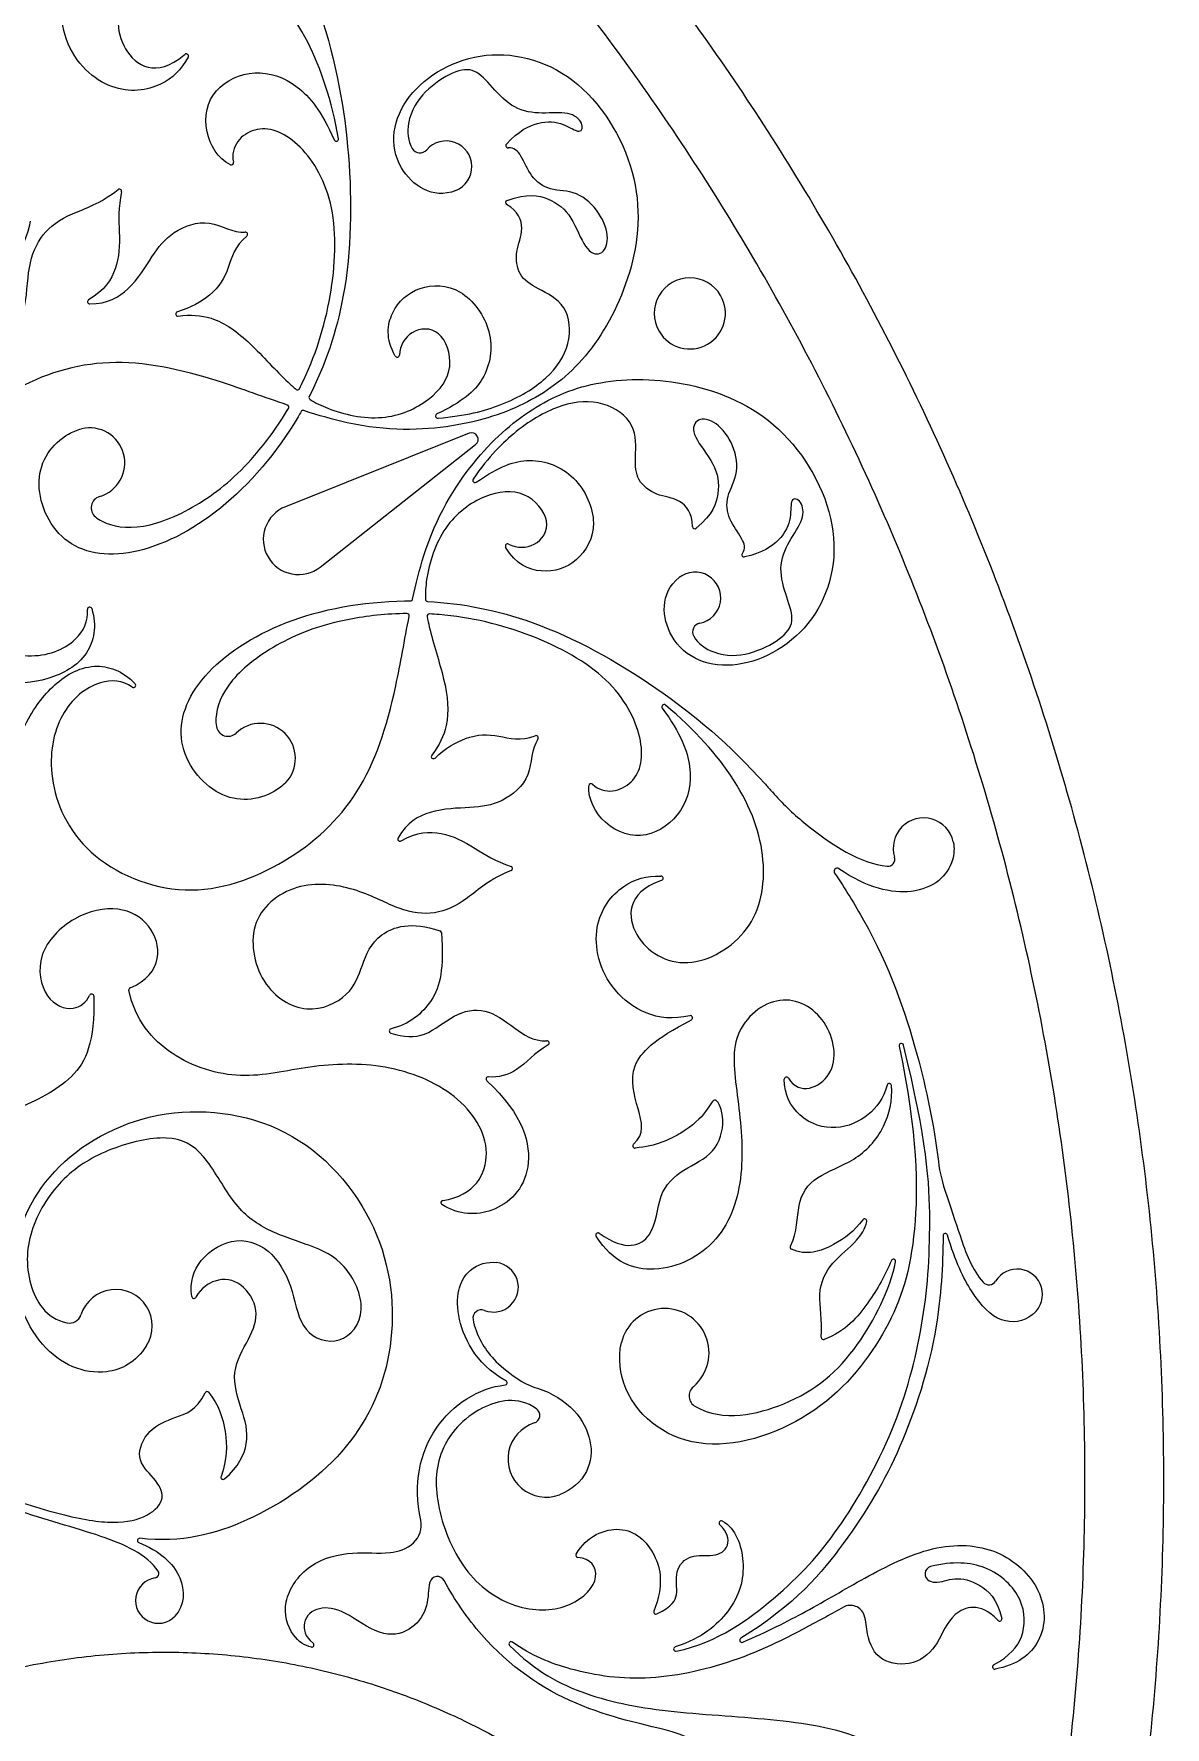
# Model space of a CAD drawing. Header units: millimetres. Extents: x -117 to 117, y -117 to 117.
# Drawn here: x 63.8 to 116.8, y -11.6 to 67.7 of the extents above; entities that cross this region are included whole.
import ezdxf

# ---------------------------------------------------------------- set-up
doc = ezdxf.new("R2010")
doc.units = ezdxf.units.MM
doc.header["$MEASUREMENT"] = 0
doc.layers.add('Layer 03', color=5, linetype='Continuous')

msp = doc.modelspace()

# ---------------------------------------------------------------- linework, layer by layer
at = {"layer": 'Layer 03'}
for p, q in [((70.835, 66.658), (70.878, 66.694)), ((84.185, 48.959), (75.588, 45.523)), ((77.218, 42.7), (84.493, 48.427)), ((93.198, 28.035), (93.145, 28.016)), ((95.929, -2.131), (95.921, -2.123)), ((108.942, -6.604), (108.927, -6.588))]:
    msp.add_line(p, q, dxfattribs=at)
for centre, radius, start, end in [((70.945, 66.614), 0.104, 331.12594, 129.95063), ((77.971, 62.729), 0.104, 204.0077, 10.10903), ((83.11, 61.438), 1.205, 291.9199, 138.98246), ((81.882, 62.506), 0.423, 211.89441, 318.98246), ((86.006, 62.418), 0.104, 137.36352, 279.31388), ((73.055, 61.619), 0.104, 244.05737, 13.09678), ((67.819, 60.286), 0.104, 347.44539, 128.83546), ((85.995, 59.759), 0.104, 109.6749, 239.98237), ((73.716, 58.27), 0.104, 308.82426, 95.05101), ((94.519, 54.571), 1.665, 30, 210), ((66.428, 55.121), 0.104, 119.76042, 269.8568), ((94.519, 54.571), 1.665, 210, 30), ((70.556, 54.547), 0.104, 105.26612, 278.20402), ((80.819, 52.627), 0.104, 209.55492, 356.55957), ((76.151, 51.094), 0.104, 230.31301, 332.97957), ((75.645, 50.18), 0.104, 329.11242, 71.08648), ((76.414, 49.923), 0.104, 72.04029, 150.309), ((76.795, 50.63), 0.104, 153.00037, 238.53282), ((66.43, 47.572), 1.639, 286.29634, 103.55951), ((82.721, 49.768), 0.104, 115.42241, 274.86954), ((84.3, 48.671), 0.311, 30, 111.79027), ((84.3, 48.671), 0.311, 308.20973, 30), ((84.461, 46.755), 0.104, 145.13046, 304.57759), ((67.044, 45.471), 0.551, 106.29857, 230.48043), ((76.199, 43.994), 1.646, 111.79027, 210), ((94.75, 44.595), 0.104, 180.01763, 310.3251), ((85.986, 43.678), 0.104, 63.44043, 210.44508), ((76.199, 43.994), 1.646, 210, 308.20973), ((97.058, 43.274), 0.104, 140.68612, 282.63648), ((94.762, 41.257), 1.205, 281.01754, 128.0801), ((66.423, 40.723), 0.104, 17.10487, 186.54275), ((81.279, 40.42), 0.104, 348.91352, 90.88758), ((81.441, 41.215), 0.104, 269.691, 347.95971), ((82.245, 41.192), 0.104, 181.46718, 266.99963), ((82.325, 40.401), 0.104, 87.02043, 189.68699), ((95.073, 39.659), 0.423, 101.01754, 208.10559), ((68.479, 37.162), 0.104, 233.45725, 42.89513), ((93.31, 36.16), 0.104, 49.89097, 215.9923), ((72.901, 35.327), 0.551, 189.51957, 313.70143), ((74.414, 33.744), 1.639, 316.44049, 133.70366), ((87.321, 34.705), 0.104, 324.94899, 111.17574), ((82.518, 33.83), 0.104, 141.79598, 314.73388), ((89.892, 32.458), 0.104, 46.90322, 175.94263), ((107.66, 40.296), 12.334, 221.20691, 230.76071), ((105.459, 29.541), 1.42, 11.98041, 197.24015), ((80.95, 29.968), 0.104, 150.1432, 300.23958), ((86.119, 28.59), 0.104, 291.16454, 72.55461), ((101.413, 28.459), 0.144, 55.49525, 213.89709), ((103.787, 29.022), 0.33, 264.08578, 17.24015), ((93.162, 28.133), 0.104, 290.04937, 88.87406), ((82.784, 25.58), 0.104, 3.78875, 71.212), ((68.36, 22.913), 0.104, 111.38392, 191.8203), ((66.516, 22.607), 0.108, 1.30449, 155.91271), ((94.541, 21.6), 0.104, 297.5221, 103.71599), ((80.553, 20.987), 0.104, 102.77957, 250.79527), ((87.83, 20.421), 0.104, 300.37036, 92.44394), ((104.415, 20.302), 0.104, 13.98715, 191.88471), ((85.083, 18.732), 0.104, 83.74681, 227.62051), ((99.04, 18.724), 0.104, 31.06049, 179.34417), ((103.849, 18.422), 0.104, 5.04317, 165.30942), ((91.952, 15.61), 0.104, 130.39737, 275.29722), ((113.123, 15.726), 7.021, 186.89338, 199.73179), ((82.967, 12.948), 0.104, 98.8336, 238.68173), ((102.7, 12.087), 0.104, 346.05274, 142.96103), ((90.215, 11.434), 0.104, 54.52235, 213), ((106.473, 11.405), 0.104, 16.64647, 180.17532), ((99.315, 10.871), 0.104, 151.6509, 244.01048), ((104.049, 10.201), 0.104, 348.33371, 157.09996), ((85.328, 8.992), 1.163, 248.64957, 82.95024), ((109.841, 8.654), 1.187, 311.01446, 148.23029), ((67.645, 7.175), 1.711, 327.78471, 162.01574), ((108.52, 9.473), 0.368, 222.45427, 328.2303), ((71.303, 8.575), 0.104, 188.4896, 329.27146), ((84.761, 7.54), 0.396, 68.64957, 189.37065), ((93.338, 5.921), 2.078, 310.37995, 166.61648), ((65.48, 7.878), 0.565, 258.0734, 342.01619), ((100.774, 6.643), 0.104, 175.67882, 291.41357), ((71.923, 4.003), 0.104, 39.01053, 153.14104), ((85.86, 4.52), 0.103, 275.92414, 60.89127), ((88.441, 7.669), 3.565, 235.4232, 252.89387), ((95.053, 3.904), 0.569, 130.37995, 241.10851), ((87.117, 2.998), 0.378, 288.00963, 55.07321), ((87.784, 0.947), 1.78, 108.00964, 290.73095), ((72.671, 0.102), 0.104, 159.95176, 310.13566), ((80.83, -2.146), 1.115, 312.34643, 12.03341), ((95.991, -2.046), 0.104, 62.05949, 227.74467), ((68.764, -2.862), 0.104, 83.35876, 247.93241), ((89.284, -3.554), 0.104, 149.92308, 267.39584), ((69.638, -5.67), 1.067, 97.91419, 315.78794), ((69.463, -4.41), 0.204, 277.91373, 33.79151), ((82.697, -4.908), 0.362, 28.56428, 165.46217), ((105.878, -4.426), 0.353, 104.51158, 244.15208), ((92.931, -6.206), 0.104, 158.78507, 297.20952), ((102.035, -6.578), 0.68, 19.40394, 119.07601), ((109.018, -6.533), 0.104, 223.46521, 13.70999), ((76.818, -7.746), 0.104, 260.75597, 52.425), ((86.152, -7.698), 0.104, 54.14461, 224.89842), ((93.863, -7.943), 0.104, 108.02997, 282.20518), ((96.954, -7.525), 0.104, 121.54351, 293.35509), ((108.789, -8.775), 0.104, 119.52924, 279.51993)]:
    msp.add_arc(centre, radius, start, end, dxfattribs=at)
for points, knots in [([(-94.799, 68.064), (-26.735, 162.863), (68.064, 94.799), (162.863, 26.735), (94.799, -68.064), (26.735, -162.863), (-68.064, -94.799), (-162.863, -26.735), (-94.799, 68.064)], [0, 0, 0, 131.690545, 131.690545, 263.38109, 263.38109, 395.071635, 395.071635, 526.762179, 526.762179, 526.762179]), ([(-91.803, 65.913), (-25.89, 157.716), (65.913, 91.803), (157.716, 25.89), (91.803, -65.913), (25.89, -157.716), (-65.913, -91.803), (-157.716, -25.89), (-91.803, 65.913)], [0, 0, 0, 131.690545, 131.690545, 263.38109, 263.38109, 395.071635, 395.071635, 526.762179, 526.762179, 526.762179]), ([(53.777, -68.323), (81.733, -84.463), (97.873, -56.507), (114.014, -28.551), (86.058, -12.411), (58.102, 3.729), (41.962, -24.227), (25.821, -52.182), (53.777, -68.323)], [0, 0, 0, 36.426154, 36.426154, 72.852309, 72.852309, 109.278463, 109.278463, 145.704617, 145.704617, 145.704617])]:
    msp.add_rational_spline(points, [1, 0.707106781187, 1, 0.707106781187, 1, 0.707106781187, 1, 0.707106781187, 1], degree=2, knots=knots, dxfattribs=at)
for points, knots in [([(78.074, 62.747), (77.76, 64.509), (76.696, 67.762), (74.186, 70.635), (70.911, 71.771), (67.604, 69.896), (67.637, 66.717), (69.527, 65.563), (70.835, 66.658)], [9110.111669, 9110.111669, 9110.111669, 9110.111669, 9112.6803, 9115.576137, 9118.471974, 9121.367811, 9124.263648, 9127.159485, 9127.159485, 9127.159485, 9127.159485]), ([(71.036, 66.564), (70.711, 65.974), (69.872, 65.121), (67.471, 64.749), (64.952, 66.963), (64.959, 69.859), (66.052, 71.003)], [9127.399448, 9127.399448, 9127.399448, 9127.399448, 9129.576713, 9131.981159, 9134.385605, 9136.636856, 9136.636856, 9136.636856, 9136.636856]), ([(77.051, 69.115), (77.104, 68.958), (77.952, 66.406), (78.743, 62.035), (78.652, 55.644), (77.44, 52.125), (76.702, 50.677)], [9544.298266, 9544.298266, 9544.298266, 9544.298266, 9544.568717, 9548.721239, 9552.873762, 9556.273061, 9556.273061, 9556.273061, 9556.273061]), ([(83.56, 60.32), (82.47, 59.881), (80.231, 61.483), (80.84, 64.961), (84.864, 67.259), (89.577, 65.895), (92.486, 60.835), (91.855, 56.035), (89.714, 52.296), (87.056, 50.294), (83.609, 49.136), (79.79, 49.023), (77.139, 49.798), (76.446, 50.022)], [8061.453047, 8061.453047, 8061.453047, 8061.453047, 8063.988449, 8067.324776, 8070.661102, 8073.997429, 8077.333756, 8080.670083, 8084.00641, 8087.342737, 8090.679064, 8094.01539, 8095.170845, 8095.170845, 8095.170845, 8095.170845]), ([(73.01, 61.525), (72.432, 61.806), (71.611, 63.208), (72.105, 65.181), (74.147, 66.085), (76.148, 65.436), (77.269, 64.048), (77.876, 62.686)], [9100.733045, 9100.733045, 9100.733045, 9100.733045, 9102.356701, 9104.276385, 9106.19607, 9108.115754, 9109.894243, 9109.894243, 9109.894243, 9109.894243]), ([(85.929, 62.489), (86.505, 63.114), (87.561, 63.64), (88.645, 63.475), (89.435, 62.907), (89.58, 63.481), (88.891, 64.05), (87.613, 63.889), (86.269, 64.077), (85.232, 65.181), (84.483, 66.067), (83.485, 65.944), (82.06, 65.008), (81.276, 63.807), (81.303, 62.637), (81.524, 62.283)], [9600.250294, 9600.250294, 9600.250294, 9600.250294, 9601.080652, 9602.079094, 9603.077535, 9604.075977, 9605.074418, 9606.072859, 9607.071301, 9608.069742, 9609.068184, 9610.066625, 9611.065066, 9612.063508, 9612.669834, 9612.669834, 9612.669834, 9612.669834]), ([(76.244, 51.047), (76.312, 51.181), (77.029, 52.64), (77.929, 55.66), (78.002, 59.983), (76.212, 62.799), (74.104, 63.59), (72.984, 62.387), (73.157, 61.643)], [9089.020751, 9089.020751, 9089.020751, 9089.020751, 9089.25359, 9091.530714, 9093.807839, 9096.084963, 9098.362088, 9100.564132, 9100.564132, 9100.564132, 9100.564132]), ([(85.96, 59.857), (86.921, 60.2), (88.03, 59.983), (89.029, 59.172), (89.601, 57.472), (90.377, 57.207), (90.806, 58.007), (90.362, 59.301), (89.242, 60.346), (87.925, 60.281), (87.05, 60.934), (86.666, 61.951), (86.287, 62.358), (86.022, 62.315)], [9589.6586, 9589.6586, 9589.6586, 9589.6586, 9590.514219, 9591.48297, 9592.451721, 9593.420471, 9594.389222, 9595.357973, 9596.326724, 9597.295475, 9598.264225, 9599.232976, 9600.064481, 9600.064481, 9600.064481, 9600.064481]), ([(63.647, 58.883), (63.373, 57.499), (62.059, 56.28), (60.388, 56.546), (58.961, 56.84), (57.04, 55.547), (57.076, 52.851), (59.642, 50.666), (62.473, 51.968), (63.496, 54.669), (63.498, 56.808), (64.138, 58.344), (65.437, 59.258), (66.924, 59.699), (67.754, 60.367)], [9046.57749, 9046.57749, 9046.57749, 9046.57749, 9048.348513, 9050.148483, 9051.948453, 9053.748423, 9055.548393, 9057.348363, 9059.148333, 9060.948304, 9062.748274, 9064.548244, 9066.348214, 9068.049488, 9068.049488, 9068.049488, 9068.049488]), ([(67.921, 60.263), (67.755, 59.518), (67.844, 58.196), (67.791, 56.702), (67.125, 55.639), (66.376, 55.211)], [9068.234567, 9068.234567, 9068.234567, 9068.234567, 9069.516165, 9071.073739, 9072.500027, 9072.500027, 9072.500027, 9072.500027]), ([(82.73, 49.664), (84.022, 49.774), (85.921, 50.271), (87.951, 51.488), (89.014, 53.113), (88.84, 55.035), (87.322, 55.746), (86.48, 56.302), (86.304, 57.493), (86.815, 58.47), (86.494, 59.35), (85.943, 59.668)], [9577.479176, 9577.479176, 9577.479176, 9577.479176, 9578.665598, 9580.02994, 9581.394283, 9582.758625, 9584.122967, 9585.48731, 9586.851652, 9588.215994, 9589.488027, 9589.488027, 9589.488027, 9589.488027]), ([(66.428, 55.016), (67.278, 55.014), (68.435, 55.722), (69.358, 57.307), (70.221, 58.423), (72.039, 59.104), (73.143, 58.324), (73.707, 58.374)], [9072.696502, 9072.696502, 9072.696502, 9072.696502, 9073.901565, 9075.360155, 9076.818746, 9078.277336, 9079.670309, 9079.670309, 9079.670309, 9079.670309]), ([(73.782, 58.188), (73.214, 57.731), (72.929, 56.577), (72.323, 55.498), (71.155, 54.819), (70.529, 54.648)], [9079.86172, 9079.86172, 9079.86172, 9079.86172, 9081.266011, 9082.820339, 9084.038683, 9084.038683, 9084.038683, 9084.038683]), ([(80.728, 52.575), (80.265, 53.392), (80.463, 54.799), (81.77, 55.927), (83.847, 55.931), (85.442, 53.75), (85.061, 51.411), (83.859, 50.424), (82.677, 49.862)], [9566.555075, 9566.555075, 9566.555075, 9566.555075, 9568.19186, 9570.030173, 9571.868485, 9573.706797, 9575.545109, 9577.27046, 9577.27046, 9577.27046, 9577.27046]), ([(70.571, 54.444), (71.143, 54.526), (72.337, 54.435), (73.928, 53.283), (75.268, 51.734), (75.959, 51.118), (76.084, 51.014)], [9084.265058, 9084.265058, 9084.265058, 9084.265058, 9085.391388, 9086.967002, 9088.542616, 9088.886361, 9088.886361, 9088.886361, 9088.886361]), ([(76.741, 50.541), (76.995, 50.386), (77.927, 49.92), (80.193, 49.425), (82.481, 50.462), (83.578, 52.031), (82.882, 53.951), (81.431, 53.862), (80.95, 53.077), (80.923, 52.621)], [9556.385023, 9556.385023, 9556.385023, 9556.385023, 9557.032153, 9558.607767, 9560.183381, 9561.758995, 9563.334609, 9564.910222, 9566.362647, 9566.362647, 9566.362647, 9566.362647]), ([(75.678, 50.279), (74.618, 50.642), (71.521, 51.791), (67.259, 52.678), (62.726, 51.243), (58.795, 47.946), (58.14, 42.557), (60.68, 39.223), (63.634, 38.238), (65.772, 39.013), (66.382, 40.164), (66.319, 40.712)], [8130.761702, 8130.761702, 8130.761702, 8130.761702, 8132.517561, 8135.853888, 8139.190214, 8142.526541, 8145.862868, 8149.199195, 8152.535521, 8155.871848, 8158.226821, 8158.226821, 8158.226821, 8158.226821]), ([(81.544, 41.193), (81.695, 41.905), (82.351, 44.589), (84.358, 47.84), (87.084, 50.246), (90.147, 51.546), (94.455, 51.531), (98.928, 49.677), (101.855, 44.629), (100.68, 39.865), (96.678, 37.529), (93.361, 38.74), (93.094, 41.48), (94.019, 42.205)], [8257.668087, 8257.668087, 8257.668087, 8257.668087, 8258.823541, 8262.159868, 8265.496194, 8268.832521, 8272.168848, 8275.505175, 8278.841502, 8282.177829, 8285.514155, 8288.850482, 8291.385884, 8291.385884, 8291.385884, 8291.385884]), ([(76.323, 49.975), (76.278, 49.894), (75.241, 48.111), (72.629, 45.067), (68.321, 42.963), (64.932, 43.549), (63.556, 46.891), (64.782, 48.665), (65.83, 49.113), (66.046, 49.165)], [8095.273298, 8095.273298, 8095.273298, 8095.273298, 8095.467779, 8099.620302, 8103.772824, 8107.925347, 8112.077869, 8116.230392, 8117.228757, 8117.228757, 8117.228757, 8117.228757]), ([(66.693, 45.045), (66.786, 44.969), (67.309, 44.627), (68.817, 44.364), (71.602, 45.533), (73.86, 47.412), (75.244, 49.307), (75.734, 50.126)], [8121.728724, 8121.728724, 8121.728724, 8121.728724, 8122.29831, 8124.575434, 8126.852559, 8129.129683, 8130.628218, 8130.628218, 8130.628218, 8130.628218]), ([(94.646, 44.595), (94.645, 45.232), (94.044, 45.949), (92.943, 45.995), (91.999, 46.743), (91.938, 47.75), (92.082, 49.42), (90.504, 50.532), (88.565, 50.424), (86.497, 49.274), (85.116, 47.878), (84.375, 46.814)], [8318.263423, 8318.263423, 8318.263423, 8318.263423, 8319.535456, 8320.899798, 8322.264141, 8323.628483, 8324.992826, 8326.357168, 8327.721511, 8329.085853, 8330.272275, 8330.272275, 8330.272275, 8330.272275]), ([(96.977, 43.34), (97.147, 43.547), (96.984, 44.079), (96.295, 44.921), (96.168, 46.005), (96.882, 47.112), (96.537, 48.605), (95.639, 49.637), (94.731, 49.665), (94.572, 48.861), (95.759, 47.515), (95.961, 46.245), (95.595, 45.175), (94.818, 44.515)], [8307.68697, 8307.68697, 8307.68697, 8307.68697, 8308.518474, 8309.487225, 8310.455976, 8311.424727, 8312.393478, 8313.362228, 8314.330979, 8315.29973, 8316.268481, 8317.237232, 8318.092851, 8318.092851, 8318.092851, 8318.092851]), ([(84.52, 46.669), (85.598, 47.412), (87.053, 47.96), (89.27, 47.12), (90.361, 44.648), (89.319, 42.851), (87.689, 42.283), (86.371, 42.816), (85.896, 43.625)], [8330.480991, 8330.480991, 8330.480991, 8330.480991, 8332.206342, 8334.044654, 8335.882966, 8337.721278, 8339.55959, 8341.196375, 8341.196375, 8341.196375, 8341.196375]), ([(86.032, 43.771), (86.441, 43.567), (87.362, 43.59), (88.164, 44.803), (86.849, 46.365), (84.942, 46.2), (82.899, 44.737), (82.195, 42.527), (82.133, 41.487), (82.14, 41.189)], [8341.388804, 8341.388804, 8341.388804, 8341.388804, 8342.841229, 8344.416842, 8345.992456, 8347.56807, 8349.143684, 8350.719298, 8351.366428, 8351.366428, 8351.366428, 8351.366428]), ([(94.7, 39.46), (94.897, 39.092), (95.896, 38.483), (97.328, 38.562), (98.851, 39.329), (99.458, 40.131), (99.064, 41.222), (98.627, 42.673), (99.136, 43.93), (99.914, 44.957), (99.766, 45.838), (99.197, 46), (99.294, 45.031), (98.894, 44.011), (97.911, 43.358), (97.081, 43.172)], [8295.081617, 8295.081617, 8295.081617, 8295.081617, 8295.687943, 8296.686384, 8297.684826, 8298.683267, 8299.681709, 8300.68015, 8301.678592, 8302.677033, 8303.675474, 8304.673916, 8305.672357, 8306.670799, 8307.501157, 8307.501157, 8307.501157, 8307.501157]), ([(66.523, 40.754), (66.774, 39.938), (66.437, 38.353), (64.485, 37.334), (62.312, 37.147), (58.889, 37.715), (55.437, 38.158), (52.747, 36.96), (51.869, 34.734), (54.104, 32.831), (56.711, 33.152), (58.913, 34.157)], [8158.448615, 8158.448615, 8158.448615, 8158.448615, 8160.124349, 8162.140222, 8164.156094, 8166.171967, 8168.18784, 8170.203713, 8172.219586, 8174.235459, 8176.251331, 8176.251331, 8176.251331, 8176.251331]), ([(75.601, 32.614), (75.448, 32.454), (74.537, 31.77), (72.387, 31.596), (70.181, 34.458), (71.368, 37.686), (75.344, 40.365), (79.286, 41.105), (81.349, 41.111), (81.441, 41.111)], [8235.610174, 8235.610174, 8235.610174, 8235.610174, 8236.60854, 8240.761062, 8244.913585, 8249.066107, 8253.21863, 8257.371153, 8257.565634, 8257.565634, 8257.565634, 8257.565634]), ([(81.278, 40.525), (80.323, 40.51), (77.99, 40.258), (75.234, 39.243), (72.829, 37.415), (72.303, 35.978), (72.337, 35.354), (72.357, 35.235)], [8222.210713, 8222.210713, 8222.210713, 8222.210713, 8223.709248, 8225.986373, 8228.263497, 8230.540622, 8231.110208, 8231.110208, 8231.110208, 8231.110208]), ([(82.239, 41.088), (83.862, 41.002), (87.515, 40.292), (93.095, 37.176), (96.485, 34.306), (98.271, 32.295), (98.381, 32.17)], [8351.47839, 8351.47839, 8351.47839, 8351.47839, 8354.877689, 8359.030211, 8363.182734, 8363.453185, 8363.453185, 8363.453185, 8363.453185]), ([(89.963, 32.534), (90.52, 32.013), (92.122, 32.381), (92.492, 34.601), (90.948, 37.56), (87.168, 39.658), (84.103, 40.389), (82.48, 40.498), (82.33, 40.506)], [8807.187318, 8807.187318, 8807.187318, 8807.187318, 8809.389363, 8811.666487, 8813.943612, 8816.220737, 8818.497861, 8818.7307, 8818.7307, 8818.7307, 8818.7307]), ([(68.417, 37.078), (67.974, 37.407), (66.672, 37.454), (64.932, 35.989), (64.308, 32.939), (65.925, 29.072), (70.92, 26.945), (75.741, 28.701), (79.25, 31.909), (80.613, 36.043), (81.166, 39.3), (81.382, 40.4)], [8194.61211, 8194.61211, 8194.61211, 8194.61211, 8196.967083, 8200.30341, 8203.639737, 8206.976063, 8210.31239, 8213.648717, 8216.985044, 8220.32137, 8222.077229, 8222.077229, 8222.077229, 8222.077229]), ([(82.222, 40.384), (82.249, 40.224), (82.437, 39.317), (83.108, 37.382), (83.311, 35.429), (82.793, 34.348), (82.436, 33.895)], [8818.86509, 8818.86509, 8818.86509, 8818.86509, 8819.208835, 8820.784449, 8822.360063, 8823.486393, 8823.486393, 8823.486393, 8823.486393]), ([(59.037, 33.942), (57.066, 32.537), (55.485, 30.44), (56.015, 27.553), (58.382, 27.2), (60.765, 28.93), (62.107, 32.142), (63.326, 35.391), (64.575, 37.178), (66.433, 38.359), (67.974, 37.859), (68.555, 37.233)], [8176.5876, 8176.5876, 8176.5876, 8176.5876, 8178.603473, 8180.619346, 8182.635219, 8184.651092, 8186.666964, 8188.682837, 8190.69871, 8192.714583, 8194.390316, 8194.390316, 8194.390316, 8194.390316]), ([(93.226, 36.099), (94.102, 34.893), (94.743, 33.228), (94.305, 31.171), (92.501, 29.854), (90.545, 30.413), (89.742, 31.825), (89.787, 32.465)], [8797.857208, 8797.857208, 8797.857208, 8797.857208, 8799.635697, 8801.555382, 8803.475066, 8805.394751, 8807.018406, 8807.018406, 8807.018406, 8807.018406]), ([(93.145, 28.016), (91.543, 27.431), (91.597, 25.216), (94.334, 23.599), (97.611, 25.525), (98.265, 28.93), (97.032, 32.54), (94.746, 35.088), (93.378, 36.24)], [8780.591966, 8780.591966, 8780.591966, 8780.591966, 8783.487803, 8786.38364, 8789.279477, 8792.175313, 8795.07115, 8797.639782, 8797.639782, 8797.639782, 8797.639782]), ([(82.591, 33.756), (83.052, 34.212), (84.224, 34.885), (85.462, 34.87), (86.604, 34.539), (87.283, 34.803)], [8823.712768, 8823.712768, 8823.712768, 8823.712768, 8824.931112, 8826.48544, 8827.889731, 8827.889731, 8827.889731, 8827.889731]), ([(87.407, 34.645), (87.081, 34.181), (87.205, 32.835), (85.707, 31.602), (84.308, 31.413), (82.475, 31.405), (81.283, 30.757), (80.859, 30.02)], [8828.081142, 8828.081142, 8828.081142, 8828.081142, 8829.474115, 8830.932705, 8832.391295, 8833.849886, 8835.054949, 8835.054949, 8835.054949, 8835.054949]), ([(81.002, 29.878), (81.747, 30.312), (83.002, 30.358), (84.321, 29.656), (85.422, 28.919), (86.15, 28.69)], [8835.251424, 8835.251424, 8835.251424, 8835.251424, 8836.677712, 8838.235286, 8839.516883, 8839.516883, 8839.516883, 8839.516883]), ([(106.848, 29.836), (106.911, 29.541), (106.825, 28.455), (105.351, 27.123), (102.819, 27.667), (101.494, 28.578)], [8372.052039, 8372.052039, 8372.052039, 8372.052039, 8373.058689, 8375.929339, 8378.371091, 8378.371091, 8378.371091, 8378.371091]), ([(86.156, 28.493), (85.162, 28.108), (84.038, 27.041), (82.597, 26.373), (80.946, 26.586), (79.093, 27.655), (76.242, 28.12), (73.699, 26.318), (74.308, 23.004), (76.625, 21.625), (78.705, 22.642), (79.165, 24.025), (79.77, 25.605), (81.482, 26.133), (82.817, 25.679)], [8839.701963, 8839.701963, 8839.701963, 8839.701963, 8841.403236, 8843.203206, 8845.003177, 8846.803147, 8848.603117, 8850.403087, 8852.203057, 8854.003028, 8855.802998, 8857.602968, 8859.402938, 8861.17396, 8861.17396, 8861.17396, 8861.17396]), ([(94.517, 21.701), (92.979, 21.326), (90.468, 22.769), (89.81, 26.057), (91.333, 27.951), (92.491, 28.251), (93.164, 28.237)], [8771.114595, 8771.114595, 8771.114595, 8771.114595, 8773.365846, 8775.770292, 8778.174738, 8780.352003, 8780.352003, 8780.352003, 8780.352003]), ([(101.293, 28.379), (101.788, 27.643), (103.627, 24.669), (105.172, 20.284), (105.946, 16.591), (106.153, 14.883)], [8378.656468, 8378.656468, 8378.656468, 8378.656468, 8380.039225, 8384.191748, 8387.554513, 8387.554513, 8387.554513, 8387.554513]), ([(68.322, 23.01), (69.119, 23.322), (69.868, 24.385), (69.329, 26.022), (67.863, 26.9), (65.653, 26.465), (63.816, 24.587), (64.298, 22.356), (65.668, 21.834), (66.277, 22.335), (66.418, 22.651)], [8901.636265, 8901.636265, 8901.636265, 8901.636265, 8903.016752, 8904.443551, 8905.870351, 8907.29715, 8908.723949, 8910.150749, 8911.577548, 8912.825191, 8912.825191, 8912.825191, 8912.825191]), ([(82.888, 25.587), (83, 23.89), (82.741, 22.413), (81.367, 21.279), (80.53, 21.089)], [8861.262217, 8861.262217, 8861.262217, 8861.262217, 8863.564752, 8865.576222, 8865.576222, 8865.576222, 8865.576222]), ([(66.624, 22.609), (66.673, 20.472), (65.855, 18.62), (62.903, 17.263), (60.556, 16.309), (59.41, 14.869), (59.648, 13.708), (60.149, 13.515)], [8913.034048, 8913.034048, 8913.034048, 8913.034048, 8915.025053, 8917.029628, 8919.034203, 8921.038778, 8922.715087, 8922.715087, 8922.715087, 8922.715087]), ([(82.951, 13.051), (84.45, 13.284), (85.583, 15.342), (83.749, 18.156), (80.292, 19.538), (76.648, 19.41), (73.547, 18.591), (70.135, 19.63), (68.547, 21.508), (68.258, 22.891)], [8882.801902, 8882.801902, 8882.801902, 8882.801902, 8885.426907, 8888.120168, 8890.813428, 8893.506689, 8896.19995, 8898.89321, 8901.530974, 8901.530974, 8901.530974, 8901.530974]), ([(99.13, 18.778), (99.638, 17.935), (101.622, 18.71), (101.113, 21.657), (98.745, 22.958), (96.278, 20.998), (96.794, 17.851), (97.143, 14.245), (96.094, 10.986), (93.027, 9.414), (90.941, 10.125), (90.128, 11.377)], [8731.622886, 8731.622886, 8731.622886, 8731.622886, 8733.902373, 8736.269498, 8738.636623, 8741.003748, 8743.370873, 8745.737998, 8748.105123, 8750.472248, 8752.515922, 8752.515922, 8752.515922, 8752.515922]), ([(80.519, 20.889), (81.116, 20.681), (82.214, 20.668), (83.447, 21.82), (84.956, 22.135), (86.19, 21.212), (87.177, 20.498), (87.826, 20.526)], [8865.769974, 8865.769974, 8865.769974, 8865.769974, 8866.95622, 8868.258331, 8869.560443, 8870.862554, 8871.947054, 8871.947054, 8871.947054, 8871.947054]), ([(91.885, 15.689), (92.431, 16.154), (92.099, 17.368), (91.512, 19.342), (92.851, 20.601), (94.59, 21.507)], [8765.074126, 8765.074126, 8765.074126, 8765.074126, 8766.94067, 8768.976369, 8770.897047, 8770.897047, 8770.897047, 8770.897047]), ([(87.883, 20.331), (87.22, 19.943), (86.605, 19.122), (85.565, 18.784), (85.094, 18.836)], [8872.146118, 8872.146118, 8872.146118, 8872.146118, 8873.519379, 8874.618791, 8874.618791, 8874.618791, 8874.618791]), ([(104.312, 20.28), (105.18, 16.158), (105.246, 11), (103.998, 7.079), (100.801, 2.907), (94.988, 0.83), (91.501, 3.245), (91.141, 5.661), (91.317, 6.402)], [8665.582251, 8665.582251, 8665.582251, 8665.582251, 8669.894486, 8674.411518, 8678.928549, 8683.445581, 8687.962612, 8689.987844, 8689.987844, 8689.987844, 8689.987844]), ([(93.885, -8.045), (95.864, -7.617), (98.972, -5.279), (101.428, -2.632), (104.219, 2.302), (105.529, 7.277), (105.86, 11.846), (105.626, 15.869), (104.516, 20.327)], [8640.807633, 8640.807633, 8640.807633, 8640.807633, 8644.414961, 8648.617213, 8652.819466, 8657.021718, 8661.223971, 8665.349383, 8665.349383, 8665.349383, 8665.349383]), ([(85.013, 18.655), (86.746, 17.073), (87.447, 14.223), (85.446, 12.322), (83.732, 12.36), (82.912, 12.859)], [8874.807121, 8874.807121, 8874.807121, 8874.807121, 8877.476306, 8880.215214, 8882.618841, 8882.618841, 8882.618841, 8882.618841]), ([(103.748, 18.449), (103.581, 17.812), (102.928, 16.963), (101.407, 16.252), (99.63, 16.766), (98.928, 18.01), (98.936, 18.725)], [8725.687482, 8725.687482, 8725.687482, 8725.687482, 8727.102832, 8728.61819, 8730.133549, 8731.428783, 8731.428783, 8731.428783, 8731.428783]), ([(99.223, 10.92), (99.573, 11.569), (99.471, 12.996), (100.317, 14.221), (102.266, 14.842), (103.658, 16.27), (104.015, 17.726), (103.953, 18.432)], [8718.230436, 8718.230436, 8718.230436, 8718.230436, 8719.684148, 8721.206433, 8722.728718, 8724.251003, 8725.477694, 8725.477694, 8725.477694, 8725.477694]), ([(90.276, 11.519), (91.526, 10.628), (92.981, 11.241), (92.969, 13.431), (94.182, 14.551), (95.77, 15.197), (96.226, 16.899), (95.688, 18.082), (95.384, 17.245), (94.358, 16.265), (92.947, 15.597), (91.962, 15.506)], [8752.723369, 8752.723369, 8752.723369, 8752.723369, 8754.068962, 8755.444283, 8756.819603, 8758.194924, 8759.570245, 8760.945565, 8762.320886, 8763.696206, 8764.884452, 8764.884452, 8764.884452, 8764.884452]), ([(69.093, 6.263), (68.591, 5.465), (66.891, 4.612), (63.934, 5.815), (62.269, 10.266), (64.506, 14.966), (69.809, 17.723), (76.282, 16.756), (80.494, 11.567), (80.866, 5.672), (78.64, 1.1), (74.147, -2.072), (70.724, -2.986), (68.776, -2.759)], [1386.054029, 1386.054029, 1386.054029, 1386.054029, 1388.691203, 1392.701775, 1396.712346, 1400.722917, 1404.733488, 1408.744059, 1412.75463, 1416.765201, 1420.775773, 1424.786344, 1428.219497, 1428.219497, 1428.219497, 1428.219497]), ([(71.2, 8.559), (71.099, 9.234), (71.492, 10.403), (73.317, 11.486), (75.09, 10.7), (76.012, 8.816), (76.274, 6.799), (78.212, 6.142), (79.545, 7.836), (78.431, 10.212), (76.784, 10.964), (74.543, 11.655), (73.076, 12.89), (71.803, 15.37), (70.236, 16.234), (67.323, 15.551), (65.134, 14.249), (63.527, 11.813), (63.36, 9.273), (64.359, 7.537), (65.363, 7.325)], [1350.619164, 1350.619164, 1350.619164, 1350.619164, 1352.167627, 1353.895833, 1355.624039, 1357.352245, 1359.080451, 1360.808658, 1362.536864, 1364.26507, 1365.993276, 1367.721482, 1369.449689, 1371.177895, 1372.906101, 1374.634307, 1376.362514, 1378.09072, 1379.818926, 1381.291624, 1381.291624, 1381.291624, 1381.291624]), ([(106.514, 13.356), (106.732, 12.748), (107.156, 11.378), (107.732, 9.789), (108.248, 9.224)], [8388.684685, 8388.684685, 8388.684685, 8388.684685, 8390.202889, 8391.907489, 8391.907489, 8391.907489, 8391.907489]), ([(102.617, 12.15), (102.216, 11.619), (101.3, 10.892), (99.955, 10.443), (99.27, 10.777)], [8715.183232, 8715.183232, 8715.183232, 8715.183232, 8716.587851, 8718.109537, 8718.109537, 8718.109537, 8718.109537]), ([(100.67, 6.651), (100.731, 7.458), (100.409, 8.783), (101.119, 10.218), (102.276, 11.006), (102.717, 11.723), (102.801, 12.062)], [8710.371509, 8710.371509, 8710.371509, 8710.371509, 8711.574357, 8712.857337, 8714.140318, 8714.97784, 8714.97784, 8714.97784, 8714.97784]), ([(106.369, 11.405), (106.373, 9.981), (106.117, 6.36), (104.431, 1.262), (102.151, -2.601), (99.471, -5.858), (96.899, -7.436)], [8400.920754, 8400.920754, 8400.920754, 8400.920754, 8403.627736, 8407.780259, 8411.932782, 8415.52333, 8415.52333, 8415.52333, 8415.52333]), ([(110.62, 7.759), (110.596, 7.738), (110.163, 7.386), (109.059, 7.194), (107.769, 8.493), (106.948, 10.183), (106.573, 11.435)], [8395.329843, 8395.329843, 8395.329843, 8395.329843, 8395.442653, 8397.29806, 8399.153468, 8400.706695, 8400.706695, 8400.706695, 8400.706695]), ([(85.91, 4.61), (84.447, 5.424), (83.262, 8.077), (84.014, 9.942), (85.062, 10.197), (85.471, 10.147)], [8583.961987, 8583.961987, 8583.961987, 8583.961987, 8585.814075, 8587.803313, 8589.396285, 8589.396285, 8589.396285, 8589.396285]), ([(94.778, 3.406), (96.096, 2.679), (99.543, 3.439), (102.33, 5.762), (103.886, 8.896), (104.151, 10.18)], [8696.411678, 8696.411678, 8696.411678, 8696.411678, 8699.494973, 8703.182881, 8706.364507, 8706.364507, 8706.364507, 8706.364507]), ([(103.953, 10.242), (103.677, 9.59), (102.921, 8.211), (101.811, 6.938), (100.812, 6.546)], [8706.585421, 8706.585421, 8706.585421, 8706.585421, 8708.371681, 8710.220012, 8710.220012, 8710.220012, 8710.220012]), ([(72.738, 0.022), (73.393, 0.574), (73.992, 1.845), (73.539, 3.258), (72.968, 5.045), (73.933, 6.609), (74.431, 7.889), (73.569, 9.29), (72.417, 9.468), (71.658, 8.968), (71.393, 8.521)], [1340.695342, 1340.695342, 1340.695342, 1340.695342, 1341.785453, 1343.06899, 1344.352527, 1345.636064, 1346.919601, 1348.203138, 1349.486675, 1350.434881, 1350.434881, 1350.434881, 1350.434881]), ([(84.369, 7.475), (84.423, 7.15), (84.805, 6.171), (85.487, 5.375), (86.418, 4.734)], [8592.82954, 8592.82954, 8592.82954, 8592.82954, 8593.794356, 8595.355185, 8595.355185, 8595.355185, 8595.355185]), ([(69.633, -4.297), (69.1, -3.5), (66.882, -2.532), (63.019, -1.582), (58.426, 0.477), (55.776, 3.078), (54.609, 4.997)], [1435.542903, 1435.542903, 1435.542903, 1435.542903, 1438.563727, 1441.967448, 1445.37117, 1448.708758, 1448.708758, 1448.708758, 1448.708758]), ([(54.86, 5.217), (55.328, 4.377), (57.002, 2.332), (59.005, 0.815), (61.749, -0.644), (65.242, -1.729), (67.657, -2.142), (69.223, -1.753), (70.055, -0.87), (69.469, 0.067), (68.504, 0.964), (69.139, 2.383), (70.399, 2.912), (71.405, 3.211), (71.83, 4.05)], [1318.87208, 1318.87208, 1318.87208, 1318.87208, 1320.358003, 1321.899661, 1323.441319, 1324.982978, 1326.524636, 1328.066294, 1329.607952, 1331.14961, 1332.691268, 1334.232926, 1335.774584, 1337.248249, 1337.248249, 1337.248249, 1337.248249]), ([(72.004, 4.069), (72.467, 3.497), (72.87, 2.203), (72.859, 0.923), (72.573, 0.138)], [1337.397646, 1337.397646, 1337.397646, 1337.397646, 1338.915161, 1340.498752, 1340.498752, 1340.498752, 1340.498752]), ([(81.921, -1.913), (81.556, -0.205), (82.208, 2.751), (84.636, 4.289), (85.871, 4.417)], [8578.61273, 8578.61273, 8578.61273, 8578.61273, 8581.171214, 8583.774881, 8583.774881, 8583.774881, 8583.774881]), ([(87.393, 4.262), (88.062, 4.056), (89.702, 3.034), (90.27, 0.658), (88.992, -0.499), (88.414, -0.718)], [8596.135985, 8596.135985, 8596.135985, 8596.135985, 8597.6458, 8600.249204, 8601.622811, 8601.622811, 8601.622811, 8601.622811]), ([(87.333, 3.308), (86.471, 3.91), (84.388, 3.455), (82.627, 1.404), (82.537, -1.252), (83.93, -4.606), (86.518, -6.256), (89.075, -6.082), (90.488, -4.571), (89.876, -3.685), (89.279, -3.658)], [8606.301608, 8606.301608, 8606.301608, 8606.301608, 8607.979747, 8610.064905, 8612.150063, 8614.235221, 8616.320379, 8618.405537, 8620.490695, 8622.401714, 8622.401714, 8622.401714, 8622.401714]), ([(89.193, -3.501), (89.684, -2.655), (91.454, -1.913), (93.027, -3.379), (93.302, -4.963), (92.834, -6.168)], [8622.555486, 8622.555486, 8622.555486, 8622.555486, 8624.450272, 8626.459902, 8628.389325, 8628.389325, 8628.389325, 8628.389325]), ([(92.979, -6.299), (93.716, -5.92), (94.016, -5.377), (93.747, -4.264), (94.53, -3.455), (95.644, -3.665), (96.463, -3.192), (96.263, -2.434), (95.929, -2.131)], [8628.570523, 8628.570523, 8628.570523, 8628.570523, 8629.327767, 8630.251827, 8631.175888, 8632.099949, 8633.024009, 8633.94807, 8633.94807, 8633.94807, 8633.94807]), ([(96.04, -1.954), (96.669, -2.287), (97.266, -4.065), (96.638, -6.084), (95.106, -7.428), (93.831, -7.843)], [8634.172553, 8634.172553, 8634.172553, 8634.172553, 8636.20045, 8638.578239, 8640.579638, 8640.579638, 8640.579638, 8640.579638]), ([(68.725, -2.959), (69.681, -3.347), (70.86, -4.316), (70.9, -5.904), (70.403, -6.415)], [1428.434923, 1428.434923, 1428.434923, 1428.434923, 1430.593441, 1432.329825, 1432.329825, 1432.329825, 1432.329825]), ([(76.802, -7.849), (76.493, -7.799), (75.819, -7.324), (75.322, -5.773), (76.608, -3.84), (78.821, -3.322), (80.279, -3.547), (81.255, -3.267), (81.581, -2.97)], [8569.79063, 8569.79063, 8569.79063, 8569.79063, 8570.959999, 8572.423266, 8573.886533, 8575.349801, 8576.813068, 8577.778367, 8577.778367, 8577.778367, 8577.778367]), ([(96.995, -7.621), (98.13, -7.131), (100.24, -6.063), (102.558, -4.661), (105.929, -2.941), (109.021, -3.109), (111.16, -5.111), (111.225, -7.593), (109.839, -8.704), (108.806, -8.878)], [8415.748231, 8415.748231, 8415.748231, 8415.748231, 8417.783283, 8420.18417, 8422.585056, 8424.985942, 8427.386829, 8429.787715, 8431.896076, 8431.896076, 8431.896076, 8431.896076]), ([(108.737, -8.684), (109.511, -8.246), (110.213, -7.451), (110.247, -5.605), (108.625, -3.959), (106.832, -3.815), (105.789, -4.085)], [8432.105504, 8432.105504, 8432.105504, 8432.105504, 8434.539307, 8437.077694, 8439.61608, 8441.790338, 8441.790338, 8441.790338, 8441.790338]), ([(97.714, -14.612), (97.288, -14.893), (96.391, -15.19), (95.203, -14.325), (95.131, -13.109), (94.918, -12.359), (94.026, -11.796), (89.143, -10.835), (85.327, -8.263), (83.506, -5.637), (83.015, -4.735)], [8543.057323, 8543.057323, 8543.057323, 8543.057323, 8545.36813, 8547.971535, 8550.57494, 8553.178344, 8555.781749, 8558.385154, 8560.988559, 8562.283281, 8562.283281, 8562.283281, 8562.283281]), ([(105.724, -4.744), (105.807, -4.785), (106.184, -4.87), (106.886, -4.538), (108.014, -4.797), (108.887, -5.554), (109.119, -6.508)], [8442.408757, 8442.408757, 8442.408757, 8442.408757, 8442.74312, 8443.779164, 8444.815208, 8445.745035, 8445.745035, 8445.745035, 8445.745035]), ([(82.346, -4.817), (82.334, -4.865), (82.269, -5.204), (82.285, -6.062), (81.48, -7.151), (80.042, -7.43), (78.302, -6.075), (77.135, -5.917), (76.319, -6.53), (76.492, -7.363), (76.882, -7.663)], [8562.905224, 8562.905224, 8562.905224, 8562.905224, 8563.075868, 8564.036781, 8564.997693, 8565.958606, 8566.919519, 8567.880431, 8568.841344, 8569.592095, 8569.592095, 8569.592095, 8569.592095]), ([(101.705, -5.984), (101.426, -6.139), (99.669, -7.12), (96.855, -8.56), (92.573, -9.532), (89.153, -9.071), (87.091, -8.248), (86.213, -7.614)], [8454.060864, 8454.060864, 8454.060864, 8454.060864, 8454.534745, 8457.073131, 8459.611517, 8462.149904, 8464.185161, 8464.185161, 8464.185161, 8464.185161]), ([(108.927, -6.588), (108.097, -5.712), (106.659, -6.198), (106.214, -7.726), (105.062, -8.772), (103.356, -8.593), (102.819, -7.513), (102.775, -6.633), (102.676, -6.352)], [8445.949819, 8445.949819, 8445.949819, 8445.949819, 8447.260749, 8448.571679, 8449.882609, 8451.193539, 8452.504469, 8453.211515, 8453.211515, 8453.211515, 8453.211515]), ([(86.078, -7.772), (87.291, -8.989), (89.704, -10.246), (93.598, -10.946), (98.737, -11.184), (103.007, -11.937), (106.789, -14.757), (108.955, -18.926), (109.724, -23.401), (107.82, -27.534), (104.626, -29.598), (101.687, -28.994), (100.517, -27.189), (101.222, -25.877), (101.888, -25.581)], [8464.408678, 8464.408678, 8464.408678, 8464.408678, 8467.147931, 8470.130172, 8473.112414, 8476.094656, 8479.076897, 8482.059139, 8485.04138, 8488.023622, 8491.005863, 8493.988105, 8496.970347, 8499.13385, 8499.13385, 8499.13385, 8499.13385])]:
    msp.add_open_spline(points, degree=3, knots=knots, dxfattribs=at)
msp.add_open_spline([(99.858, 30.743), (101.199, 29.648), (102.51, 28.823), (103.753, 28.694)], degree=3, dxfattribs=at)

doc.saveas('drawing.dxf')
